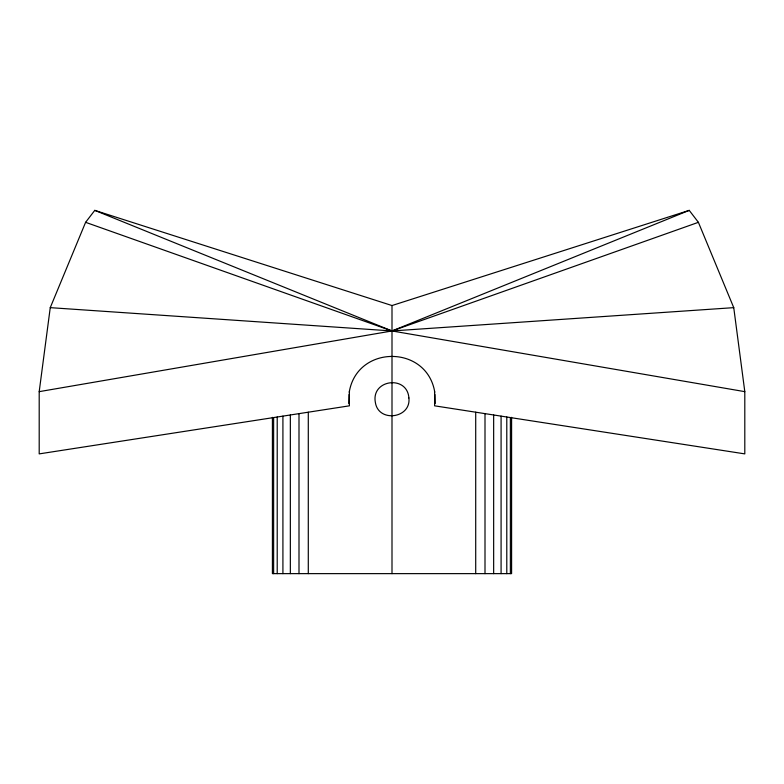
<?xml version="1.0" encoding="UTF-8"?>
<svg xmlns="http://www.w3.org/2000/svg" width="784" height="784" viewBox="0 0 784 784"><rect width="100%" height="100%" fill="white"/><g stroke="black" fill="none" stroke-linecap="round" stroke-linejoin="round"><path stroke-width="1.18" d="M434.855 394.46L434.601 405.828L744.8 453.887L744.8 391.647L733.746 307.651L698.397 222.323L689.224 210.367L392 305.544L94.776 210.367L85.603 222.323L50.254 307.651L39.2 391.647L39.2 453.887L349.399 405.828L349.145 394.46M348.86 403.515L349.458 391.422M349.223 392.206C357.083 344.519 426.917 344.519 434.777 392.206M689.224 210.367L392 330.956L39.2 391.647M698.397 222.323L392 330.956L50.254 307.651M733.746 307.651L392 330.956L85.603 222.323M744.8 391.647L392 330.956L94.776 210.367M434.542 391.422L435.14 403.515M511.589 417.343L511.589 573.633L272.411 573.633L272.411 417.343M510.374 417.568L510.374 573.633M506.787 417.01L506.787 573.633M501.084 416.128L501.084 573.633M493.655 414.971L493.655 573.633M485.002 413.638L485.002 573.633M475.712 412.198L475.712 573.633M392 305.544L392 573.633M308.288 412.198L308.288 573.633M298.998 413.638L298.998 573.633M290.345 414.971L290.345 573.633M282.916 416.128L282.916 573.633M277.213 417.01L277.213 573.633M273.626 417.568L273.626 573.633M408.895 397.968C411.267 418.46 378.358 422.929 375.36 402.388C370.979 379.525 407.219 374.683 408.895 397.968"/></g></svg>
